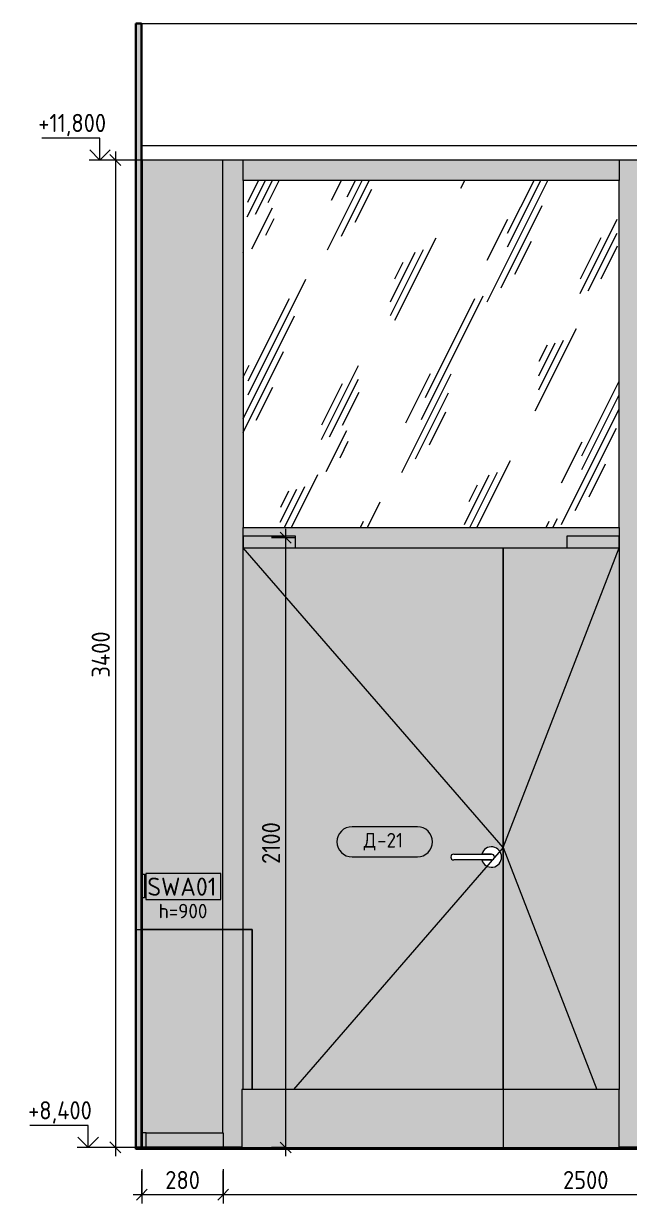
# Model space of a CAD drawing. Header units: millimetres. Extents: x 1401 to 56953, y -2645 to 12445.
# Drawn here: x 33146 to 35232, y 8207 to 12270 of the extents above; entities that cross this region are included whole.
import ezdxf

# ---------------------------------------------------------------- set-up
doc = ezdxf.new("R2010")
doc.units = ezdxf.units.MM
for name, color, linetype, lineweight in [('A-ANNO-DIMS', 7, 'Continuous', 9), ('A-ANNO-DIMS-25', 7, 'Continuous', 9), ('A-DETL', 7, 'Continuous', 9), ('A-DOOR', 7, 'Continuous', 9), ('A-DOOR-IDEN', 7, 'Continuous', 9), ('A-FLOR', 7, 'Continuous', 9), ('A-GENM', 7, 'Continuous', 9), ('A-GLAZ-CURT', 7, 'Continuous', 9), ('A-GLAZ-CWMG', 7, 'Continuous', 9), ('A-WALL-PATT', 7, 'Continuous', 9), ('E-ELEC-FIXT-IDEN', 7, 'Continuous', 9), ('G-ANNO-DIMS', 7, 'Continuous', 9), ('G-ANNO-DIMS-1', 7, 'Continuous', 20), ('I-WALL', 7, 'Continuous', 9), ('Электрические приборы', 7, 'Continuous', 9)]:
    doc.layers.add(name, color=color, linetype=linetype, lineweight=lineweight)
for name, color, linetype, lineweight, true_color in [('A-DETL-GENF-3', 7, 'Continuous', 9, 0xffffff), ('A-FLOR-1', 7, 'Continuous', 9, 0x787878), ('A-FLOR-FNSH-1', 7, 'Continuous', 30, 0x3c3c3c), ('A-FLOR-FNSH-3', 251, 'Continuous', 30, 0x505050), ('A-WALL-4', 7, 'Continuous', 30, 0x3c3c3c), ('A-WALL-7', 251, 'Continuous', 30, 0x505050), ('A-WALL-FNSH-3', 7, 'Continuous', 30, 0x3c3c3c), ('I-FURN-10', 7, 'Continuous', 9, 0xc0c0c0), ('I-FURN-20', 7, 'Continuous', 9, 0x8d8d8d), ('I-FURN-21', 7, 'Continuous', 9, 0x9e9e9e), ('I-FURN-22', 7, 'Continuous', 9, 0xacacac), ('I-FURN-6', 7, 'Continuous', 9, 0x949494), ('I-WALL-1', 7, 'Continuous', 9, 0x787878)]:
    doc.layers.add(name, color=color, linetype=linetype, lineweight=lineweight, true_color=true_color)
doc.layers.add('I-FURN-15', color=7, linetype='Continuous', lineweight=9, true_color=0x7f7f7f, transparency=0.7)
doc.styles.add('GOST Common_1', font='GOST_Common.ttf', dxfattribs={"height": 50})
doc.styles.add('GOST Common_3', font='GOST_Common.ttf', dxfattribs={"height": 62.5})
doc.styles.add('ISOCPEUR_2', font='isocpeur.ttf', dxfattribs={"width": 0.9, "height": 62.5})
doc.dimstyles.new('ISO-2_5_0_9К_БОЛЬШОЙ_1', dxfattribs={"dimscale": 304.8, "dimtxt": 62.248823, "dimasz": 0.123031, "dimexe": 0.098425, "dimexo": 0.246063, "dimgap": 0, "dimtad": 1, "dimdec": 0, "dimrnd": 10, "dimzin": 0, "dimdsep": 46, "dimtxsty": 'ISOCPEUR_2', "dimblk1": 'OBLIQUE', "dimblk2": 'OBLIQUE', "dimsah": 1, "dimcen": 0.09, "dimdle": 0.098425, "dimazin": 0, "dimtfac": 1, "dimtdec": 4, "dimtix": 1, "dimtmove": 0, "dimatfit": 3, "dimfxl": 1, "dimtvp": 1, "dimtolj": 1, "dimtzin": 0, "dimarcsym": 2})
pattern_1 = [(0, (29802.4495, 0), (30.48, 7.62), [2.515, -20.345, 2.515, -20.345, -121.92]), (0, (29802.4495, 0), (30.48, 7.62), [-45.72, 2.515, -43.205, 2.515, -20.345, -53.34]), (0, (29802.4495, 0), (30.48, 7.62), [-114.3, 2.515, -12.725, 2.515, -35.585]), (120, (29813.8795, 3.81), (-21.8391136, 22.5864543), [2.515, -20.345, 2.515, -20.345, -121.92]), (120, (29813.8795, 3.81), (-21.8391136, 22.5864543), [-45.72, 2.515, -43.205, 2.515, -20.345, -53.34]), (120, (29813.8795, 3.81), (-21.8391136, 22.5864543), [-114.3, 2.515, -12.725, 2.515, -35.585]), (240, (29817.6895, 19.05), (-8.6408864, -30.2064543), [2.515, -20.345, 2.515, -20.345, -121.92]), (240, (29817.6895, 19.05), (-8.6408864, -30.2064543), [-45.72, 2.515, -43.205, 2.515, -20.345, -53.34]), (240, (29817.6895, 19.05), (-8.6408864, -30.2064543), [-114.3, 2.515, -12.725, 2.515, -35.585])]

# ---------------------------------------------------------------- blocks, each defined once
blk = doc.blocks.new('Плинтус - Плинтус темный _ст_школа_-32862326-Развертка 01-1')
at = {"layer": 'A-GENM'}
for p, q in [((3766, 8450), (3751, 8450)), ((3751, 8450), (3751, 8400)), ((3766, 8400), (3766, 8450)), ((3751, 8400), (3766, 8400))]:
    blk.add_line(p, q, dxfattribs=at)
blk = doc.blocks.new('Плинтус - Плинтус темный _ст_школа_-32862176-Развертка 01-1')
at = {"layer": 'A-GENM'}
for p, q in [((3766, 8450), (4031, 8450)), ((4031, 8450), (4031, 8400)), ((4031, 8400), (3766, 8400))]:
    blk.add_line(p, q, dxfattribs=at)
blk = doc.blocks.new('Switch1 - Svitch х1-27745830-Развертка 01-1')
at = {"layer": 'Электрические приборы'}
blk.add_hatch(color=256, dxfattribs=at).paths.add_polyline_path([(3760.8, 9259), (3760.8, 9341), (3751, 9341), (3751, 9259)])
for p, q in [((3751, 9341), (3760.8, 9341)), ((3760.8, 9341), (3760.8, 9259)), ((3760.8, 9259), (3751, 9259))]:
    blk.add_line(p, q, dxfattribs=at)
blk = doc.blocks.new('1_113 тумба - 1_113 тумба-V13-Развертка 01-1')
at = {"layer": 'I-FURN-15'}
for points in [[(3766, 8400), (3766, 8450), (3751, 8450), (3751, 9150), (3731, 9150), (3731, 8400), (3751, 8400)], [(3751, 8450), (4030, 8450), (4030, 9150), (3751, 9150), (3751, 8563.6)], [(4095, 8400), (4095, 8600), (4131, 8600), (4131, 9150), (4030, 9150), (4030, 8450), (4031, 8450), (4031, 8400)], [(4030, 8400), (4031, 8400.3), (4031, 8450), (3766, 8450), (3766, 8400)]]:
    blk.add_hatch(color=256, dxfattribs=at).paths.add_polyline_path(points)
at = {"layer": 'I-FURN-10'}
for p, q in [((3731, 9150), (4131, 9150)), ((3731, 8400), (3731, 9150)), ((4131, 8600), (4131, 9150)), ((4095, 8400), (3731, 8400)), ((4095, 8400), (3731, 8400))]:
    blk.add_line(p, q, dxfattribs=at)
at = {"layer": 'I-FURN-20'}
blk.add_line((4031, 8400), (4095, 8400), dxfattribs=at)
blk.add_line((4031, 8400), (4095, 8400), dxfattribs=at)
at = {"layer": 'I-FURN-21'}
for p, q in [((4131, 9150), (3751, 9150)), ((3751, 9150), (4131, 9150)), ((4131, 9150), (4131, 8600)), ((4131, 8600), (4131, 9150))]:
    blk.add_line(p, q, dxfattribs=at)
at = {"layer": 'I-FURN-22'}
for p, q in [((3751, 9150), (4131, 9150)), ((4131, 9150), (3751, 9150)), ((4131, 8600), (4131, 9150)), ((4131, 9150), (4131, 8600))]:
    blk.add_line(p, q, dxfattribs=at)
at = {"layer": 'I-FURN-6'}
for q in [(4030, 9150), (4131, 8600)]:
    blk.add_line((4131, 9150), q, dxfattribs=at)
blk = doc.blocks.new('Дверь_Витражная_остекление_ - ДВН_ДАО_Главный вход_1200 в свету-31742133-Развертка 01-1')
at = {"layer": 'A-DOOR'}
h = blk.add_hatch(color=256, dxfattribs=at)
h.paths.add_polyline_path([(4815, 8600), (4995, 8600), (4995, 10465), (4100, 10465), (4100, 9150), (4131, 9150), (4131, 8600), (4272.5, 8600)])
h.paths.add_polyline_path([(4955.5, 9365), (4946.5, 9366), (4938.1, 9369.3), (4930.8, 9374.7), (4925.1, 9381.7), (4921.5, 9390), (4824, 9390.1), (4821.9, 9390.5), (4819.8, 9391.5), (4817.4, 9393.6), (4816.2, 9395.5), (4815.3, 9397.4), (4815.1, 9400.7), (4815.3, 9402.6), (4816.7, 9405.4), (4818.1, 9407.2), (4820.5, 9408.9), (4822.4, 9409.7), (4826.7, 9410), (4921.5, 9410), (4925.1, 9418.3), (4930.8, 9425.3), (4938.1, 9430.7), (4946.5, 9434), (4955.5, 9435), (4964.5, 9433.7), (4972.8, 9430.1), (4980.5, 9423.8), (4985.4, 9417.3), (4988.8, 9409), (4990, 9400), (4988.8, 9391), (4985.4, 9382.7), (4979.9, 9375.4), (4972.8, 9369.9), (4964.5, 9366.3), (4957.6, 9365.3)])
blk.add_hatch(color=256, dxfattribs=at).paths.add_polyline_path([(4995, 8600), (5395, 8600), (5395, 10465), (4995, 10465), (4995, 8878.8)])
for p, q in [((4100, 10505), (4100, 10465)), ((4280, 10505), (4100, 10505)), ((4280, 10465), (4280, 10505)), ((5215, 10505), (5215, 10465)), ((5395, 10505), (5215, 10505)), ((5395, 10465), (5395, 10505)), ((4100, 10465), (4280, 10465)), ((4995, 8600), (4995, 10465)), ((4995, 10465), (4995, 8600)), ((5215, 10465), (5395, 10465)), ((4825, 9410), (4955, 9410)), ((4955, 9390), (4825, 9390)), ((4955, 9410), (4921.5, 9410)), ((4921.5, 9390), (4955, 9390))]:
    blk.add_line(p, q, dxfattribs=at)
for centre, radius, start, end in [((4955, 9400), 35, 0, 163.3985), ((4825, 9400), 10, 90, 270), ((4955, 9400), 35, 196.6015, 0), ((4955, 9400), 10, 270, 90), ((4955, 9400), 10, 270, 90)]:
    blk.add_arc(centre, radius, start, end, dxfattribs=at)
blk = doc.blocks.new('Прямоугольный импост - 50 x 70 мм-31701710-Развертка 01-1')
at = {"layer": 'A-GLAZ-CWMG'}
blk.add_hatch(color=256, dxfattribs=at).paths.add_polyline_path([(4815, 11730), (5395, 11730), (5395, 11800), (4100, 11800), (4100, 11730), (4107.4, 11730)])
for p, q in [((4100, 11730), (4100, 11800)), ((5395, 11800), (5395, 11730))]:
    blk.add_line(p, q, dxfattribs=at)
blk = doc.blocks.new('Прямоугольный импост - 50 x 70 мм-31687886-Развертка 01-1')
at = {"layer": 'A-GLAZ-CWMG'}
blk.add_hatch(color=256, dxfattribs=at).paths.add_polyline_path([(5395, 8400), (5465, 8400), (5465, 10500), (5395, 10500), (5395, 8600)])
for p, q in [((5395, 10500), (5395, 8600)), ((5465, 8400), (5465, 10500))]:
    blk.add_line(p, q, dxfattribs=at)
blk = doc.blocks.new('Системная панель - Стекло - 40мм-32257328-Развертка 01-1')
at = {"layer": 'A-GLAZ-CURT'}
h = blk.add_hatch(dxfattribs=at)
h.set_pattern_fill('FP_9', color=256, style=0, pattern_type=2)
h.set_pattern_definition([(63.435, (63.5, 31.75), (-255.583, 766.747), [317.5, -190.5, 317.5, -190.5, -403.903]), (63.435, (63.5, 31.75), (-255.583, 766.747), [-1016, 127, -276.903]), (63.435, (47.6, 47.6), (-255.583, 766.747), [254, -317.5, 190.5, -190.5, -467.403]), (63.435, (47.6, 47.6), (-255.583, 766.747), [-952.5, 222.25, -245.153]), (63.435, (47.6, 95.25), (-255.583, 766.747), [190.5, -381, 127, -190.5, -530.903]), (63.435, (47.6, 95.25), (-255.583, 766.747), [-889, 285.75, -245.153]), (63.435, (95.25, 47.6), (-255.583, 766.747), [190.5, -381, 158.75, -6404.65]), (63.435, (142.9, 95.25), (-255.583, 766.747), [95.25, -476.25, 63.5, -6499.9]), (63.435, (63.5, 174.6), (-255.583, 766.747), [63.5, -476.25, 63.5, -254, -562.653]), (63.435, (63.5, 174.6), (-255.583, 766.747), [-857.25, 158.75, -403.903]), (63.435, (349.25, 127), (-255.583, 766.747), [317.5, -476.25, 381, -251.503]), (63.435, (349.25, 79.4), (-255.583, 766.747), [444.5, -317.5, 476.25, -188.003]), (63.435, (381, 95.25), (-255.583, 766.747), [508, -254, 381, -276.903]), (63.435, (428.6, 142.9), (-255.583, 766.747), [317.5, -444.5, 254, -403.903]), (63.435, (381, 238.1), (-255.583, 766.747), [158.75, -635, 190.5, -435.653]), (63.435, (476.25, 190.5), (-255.583, 766.747), [127, -635, 127, -530.903])])
h.paths.add_polyline_path([(5395, 10535), (5395, 11730), (4100, 11730), (4100, 10535), (4995, 10535)])
for p, q in [((5395, 11730), (4100, 11730)), ((4100, 11730), (4100, 10535)), ((5395, 10535), (5395, 11730)), ((4100, 10535), (5395, 10535))]:
    blk.add_line(p, q, dxfattribs=at)
blk = doc.blocks.new('Прямоугольный импост - 50 x 70 мм-31701779-Развертка 01-1')
at = {"layer": 'A-GLAZ-CWMG'}
blk.add_hatch(color=256, dxfattribs=at).paths.add_polyline_path([(4100, 9150), (4100, 10500), (4030, 10500), (4030, 9150)])
for p, q in [((4100, 9150), (4100, 10500)), ((4100, 8600), (4100, 9150)), ((4095, 8400), (4031, 8400))]:
    blk.add_line(p, q, dxfattribs=at)
blk = doc.blocks.new('Прямоугольный импост - 50 x 70 мм-31693698-Развертка 01-1')
at = {"layer": 'A-GLAZ-CWMG'}
blk.add_hatch(color=256, dxfattribs=at).paths.add_polyline_path([(5395, 10465), (5395, 10535), (4100, 10535), (4100, 10465), (4995, 10465)])
for p, q in [((4100, 10465), (4100, 10535)), ((5395, 10535), (5395, 10465)), ((4100, 10465), (5395, 10465))]:
    blk.add_line(p, q, dxfattribs=at)
blk = doc.blocks.new('Прямоугольный импост - 50 x 70 мм-32257330-Развертка 01-1')
at = {"layer": 'A-GLAZ-CWMG'}
blk.add_hatch(color=256, dxfattribs=at).paths.add_polyline_path([(4030, 10500), (4100, 10500), (4100, 11800), (4030, 11800), (4030, 10535)])
for p, q in [((4100, 11730), (4100, 11800)), ((4100, 10500), (4100, 10535))]:
    blk.add_line(p, q, dxfattribs=at)
blk = doc.blocks.new('Прямоугольный импост - 50 x 70 мм-32257325-Развертка 01-1')
at = {"layer": 'A-GLAZ-CWMG'}
blk.add_hatch(color=256, dxfattribs=at).paths.add_polyline_path([(5395, 10500), (5465, 10500), (5465, 11800), (5395, 11800), (5395, 10566.3)])
for p, q in [((5395, 11800), (5395, 11730)), ((5465, 10500), (5465, 11800)), ((5395, 10535), (5395, 10500))]:
    blk.add_line(p, q, dxfattribs=at)
blk = doc.blocks.new('Высотные отметки - Стрелка_Верх-17668718-Развертка 01-1')
at = {"layer": 'G-ANNO-DIMS'}
for p, q in [((3606.9, 11875), (3406.9, 11875)), ((3606.9, 11800), (3606.9, 11875)), ((3644.8, 11800), (3569.8, 11800))]:
    blk.add_line(p, q, dxfattribs=at)
at = {"layer": 'G-ANNO-DIMS-1'}
for q in [(3571.6, 11835.4), (3642.3, 11835.4)]:
    blk.add_line((3606.9, 11800), q, dxfattribs=at)
blk = doc.blocks.new('DIMBLOCK41-Развертка 01-1')
at = {"layer": 'A-ANNO-DIMS-25'}
for p, q in [((33833.4, 8325), (33833.4, 8207.3)), ((33833.4, 8237.3), (33833.4, 8319.8)), ((36332.4, 8325), (36332.4, 8207.3)), ((36332.4, 8237.3), (36332.4, 8319.8)), ((36332.4, 8237.3), (33833.4, 8237.3))]:
    blk.add_line(p, q, dxfattribs=at)
at = {"layer": 'A-ANNO-DIMS-25', "lineweight": 20}
for p, q in [((33833.4, 8237.3), (33852.2, 8256.1)), ((36332.4, 8237.3), (36351.2, 8256.1)), ((33833.4, 8237.3), (33814.7, 8218.6)), ((36332.4, 8237.3), (36313.7, 8218.6))]:
    blk.add_line(p, q, dxfattribs=at)
at = {"layer": 'A-ANNO-DIMS-25', "color": 0, "insert": (35003.9, 8319), "char_height": 62.5, "width": 189.619, "attachment_point": 1, "line_spacing_factor": 1.149209, "style": 'ISOCPEUR_2'}
blk.add_mtext('2500', dxfattribs=at)
blk = doc.blocks.new('_Oblique')
at = {"color": 0, "linetype": 'ByBlock', "lineweight": -2}
blk.add_line((-0.5, -0.5), (0.5, 0.5), dxfattribs=at)
blk = doc.blocks.new('DIMBLOCK42-Развертка 01-1')
at = {"layer": 'A-ANNO-DIMS-25'}
for p, q in [((33553.4, 8325), (33553.4, 8207.3)), ((33553.4, 8237.3), (33553.4, 8319.8)), ((33833.4, 8325), (33833.4, 8207.3)), ((33833.4, 8237.3), (33833.4, 8319.8)), ((33833.4, 8237.3), (33523.4, 8237.3))]:
    blk.add_line(p, q, dxfattribs=at)
at = {"layer": 'A-ANNO-DIMS-25', "lineweight": 20}
for p, q in [((33553.4, 8237.3), (33572.2, 8256.1)), ((33833.4, 8237.3), (33852.2, 8256.1)), ((33553.4, 8237.3), (33534.7, 8218.6)), ((33833.4, 8237.3), (33814.7, 8218.6))]:
    blk.add_line(p, q, dxfattribs=at)
at = {"layer": 'A-ANNO-DIMS-25', "color": 0, "insert": (33634.2, 8319), "char_height": 62.5, "width": 142.215, "attachment_point": 1, "line_spacing_factor": 1.149209, "style": 'ISOCPEUR_2'}
blk.add_mtext('280', dxfattribs=at)
blk = doc.blocks.new('М_силовых электроприборов_РАЗВЕРТКИ - Типоразмер_примечание-27444908-Развертка 01-1')
at = {"layer": 'E-ELEC-FIXT-IDEN'}
for p, q in [((4023.1, 9343.7), (3764.8, 9343.7)), ((3764.8, 9343.7), (3764.8, 9253.7)), ((4023.1, 9253.7), (4023.1, 9343.7)), ((3764.8, 9253.7), (4023.1, 9253.7))]:
    blk.add_line(p, q, dxfattribs=at)
blk = doc.blocks.new('М_двери - Типоразмер_рамка-25223575-Развертка 01-1')
at = {"layer": 'A-DOOR-IDEN'}
for p, q in [((4699.9, 9504.5), (4475.1, 9504.5)), ((4475.1, 9400.5), (4699.9, 9400.5))]:
    blk.add_line(p, q, dxfattribs=at)
for centre, start, end in [((4475.1, 9452.5), 90, 270), ((4699.9, 9452.5), 270, 90)]:
    blk.add_arc(centre, 52, start, end, dxfattribs=at)
blk = doc.blocks.new('DIMBLOCK51-Развертка 01-1')
at = {"layer": 'A-ANNO-DIMS-25'}
for p, q in [((34048.7, 10530), (34048.7, 8370)), ((34000.2, 10500), (34078.7, 10500)), ((34048.7, 10500), (34000.2, 10500)), ((34000.2, 8400), (34078.7, 8400)), ((34048.7, 8400), (34000.2, 8400))]:
    blk.add_line(p, q, dxfattribs=at)
at = {"layer": 'A-ANNO-DIMS-25', "lineweight": 20}
for p, q in [((34048.7, 10500), (34030, 10518.8)), ((34048.7, 10500), (34067.5, 10481.2)), ((34048.7, 8400), (34030, 8418.7)), ((34048.7, 8400), (34067.5, 8381.2))]:
    blk.add_line(p, q, dxfattribs=at)
at = {"layer": 'A-ANNO-DIMS-25', "color": 0, "insert": (33967.1, 9376.4), "char_height": 62.5, "width": 176.691, "attachment_point": 1, "rotation": 90, "line_spacing_factor": 1.149209, "style": 'ISOCPEUR_2'}
blk.add_mtext('2100', dxfattribs=at)
blk = doc.blocks.new('DIMBLOCK58-Развертка 01-1')
at = {"layer": 'A-ANNO-DIMS-25'}
for p, q in [((33462.5, 11830), (33462.5, 8370)), ((33478.4, 11800), (33432.5, 11800)), ((33462.5, 11800), (33457.4, 11800)), ((33478.4, 8400), (33432.5, 8400)), ((33462.5, 8400), (33457.4, 8400))]:
    blk.add_line(p, q, dxfattribs=at)
at = {"layer": 'A-ANNO-DIMS-25', "lineweight": 20}
for p, q in [((33462.5, 11800), (33443.8, 11818.8)), ((33462.5, 11800), (33481.3, 11781.2)), ((33462.5, 8400), (33443.8, 8418.8)), ((33462.5, 8400), (33481.3, 8381.3))]:
    blk.add_line(p, q, dxfattribs=at)
at = {"layer": 'A-ANNO-DIMS-25', "color": 0, "insert": (33380.9, 10018), "char_height": 62.5, "width": 196.802, "attachment_point": 1, "rotation": 90, "line_spacing_factor": 1.149209, "style": 'ISOCPEUR_2'}
blk.add_mtext('3400', dxfattribs=at)

msp = doc.modelspace()

# ---------------------------------------------------------------- hatches: boundary and pattern name
at = {"layer": 'A-DETL-GENF-3'}
for points in [[(33902.4495, 8400), (34797.4495, 8400), (34797.4495, 8600), (33897.4495, 8600), (33897.4495, 8400)], [(34888.7005, 8400), (35197.4495, 8400), (35197.4495, 8600), (34797.4495, 8600), (34797.4495, 8400)]]:
    msp.add_hatch(color=256, dxfattribs=at).paths.add_polyline_path(points)
at = {"layer": 'A-FLOR-1'}
h = msp.add_hatch(color=256, dxfattribs=at)
h.paths.add_polyline_path([(33532.4366, 8394.2429), (40487.3586, 8394.2429), (40484.5262, 8395), (33532.4366, 8395)])
h.paths.add_polyline_path([(42212.5252, 8394.2429), (42212.5252, 8395), (41247.2095, 8395), (41244.3904, 8394.2429), (42144.712, 8394.2429)])
h.paths.add_polyline_path([(41131.4733, 8394.2429), (41131.4485, 8395), (40601.932, 8395), (40601.9504, 8394.2429), (41131.4485, 8394.2429)])
at = {"layer": 'A-WALL-PATT'}
h = msp.add_hatch(color=256, dxfattribs=at)
h.paths.add_polyline_path([(36806.3759, 8450), (36812.4494, 8450), (36812.4494, 8820), (36332.4495, 8820), (36332.4495, 8450), (36797.4494, 8450)])
h.paths.add_polyline_path([(36765.6671, 8860), (36812.4494, 8860), (36812.4494, 11800), (36332.4495, 11800), (36332.4495, 8860), (36755.7081, 8860)])
h.paths.add_polyline_path([(33566.378, 9150), (33832.4495, 9150), (33832.4495, 11800), (33553.4495, 11800), (33553.4495, 9341), (33563.2731, 9341), (33563.2731, 9259), (33553.4495, 9259), (33553.4495, 9150)])
at = {"layer": 'I-WALL-1'}
h = msp.add_hatch(dxfattribs=at)
h.set_pattern_fill('FP_17', color=256, style=0, pattern_type=2)
h.set_pattern_definition(pattern_1)
h.paths.add_polyline_path([(33532.4495, 8400), (33533.4494, 8400), (33533.4494, 9150), (33552.4495, 9150), (33552.4495, 12270), (33532.4495, 12270), (33532.4495, 9150)])
h = msp.add_hatch(dxfattribs=at)
h.set_pattern_fill('FP_17', color=256, style=0, pattern_type=2)
h.set_pattern_definition(pattern_1)
h.paths.add_polyline_path([(33532.4495, 8395), (33552.4495, 8395), (33552.4495, 8400), (33532.4495, 8400)])

# ---------------------------------------------------------------- linework, layer by layer
at = {"layer": 'A-DETL'}
for p, q in [((33553.4495, 11850), (42193.4495, 11850)), ((34797.4495, 9432.5), (33902.4495, 10465)), ((34797.4495, 9432.5), (35197.4495, 10465)), ((34797.4495, 9432.5), (34075.8151, 8600)), ((34797.4495, 9432.5), (35119.9676, 8600)), ((34797.4495, 8600), (33897.4495, 8600)), ((33897.4495, 8600), (33897.4495, 8400)), ((35197.4495, 8600), (34797.4495, 8600)), ((34797.4495, 8600), (34797.4495, 8400)), ((35197.4495, 8400), (35197.4495, 8600)), ((33897.4495, 8400), (34797.4495, 8400)), ((34797.4495, 8400), (35197.4495, 8400))]:
    msp.add_line(p, q, dxfattribs=at)
at = {"layer": 'A-FLOR'}
msp.add_line((33552.4495, 12270), (41962.4494, 12270), dxfattribs=at)
at = {"layer": 'A-FLOR-FNSH-1'}
for p, q in [((33532.4366, 8395), (40484.5262, 8395)), ((40467.5728, 8400), (35197.4495, 8400))]:
    msp.add_line(p, q, dxfattribs=at)
at = {"layer": 'A-FLOR-FNSH-3'}
msp.add_line((33897.4495, 8400), (33552.4495, 8400), dxfattribs=at)
at = {"layer": 'A-WALL-4'}
for p, q in [((33552.4495, 12270), (33532.4495, 12270)), ((33532.4495, 12270), (33532.4495, 8394.2429)), ((33552.4495, 8394.2429), (33552.4495, 12270))]:
    msp.add_line(p, q, dxfattribs=at)
at = {"layer": 'A-WALL-7'}
msp.add_line((33552.4495, 8400), (33532.4495, 8400), dxfattribs=at)
at = {"layer": 'A-WALL-FNSH-3'}
for p, q in [((33553.4495, 11800), (33552.4495, 11800)), ((33553.4495, 8400), (33553.4495, 11800))]:
    msp.add_line(p, q, dxfattribs=at)
at = {"layer": 'G-ANNO-DIMS'}
for p, q in [((33412.5452, 11800), (33409.3671, 11800)), ((33673.1473, 11800), (33412.5452, 11800)), ((33684.997, 8400), (33368.4081, 8400))]:
    msp.add_line(p, q, dxfattribs=at)
at = {"layer": 'I-WALL'}
for p, q in [((33532.4495, 12270), (33532.4366, 12270)), ((40462.4495, 11800), (33553.4495, 11800)), ((33832.4495, 8450), (33832.4495, 11800))]:
    msp.add_line(p, q, dxfattribs=at)

# ---------------------------------------------------------------- block references
at = {"layer": 'A-DOOR'}
msp.add_blockref('Дверь_Витражная_остекление_ - ДВН_ДАО_Главный вход_1200 в свету-31742133-Развертка 01-1', (29802.4495, 0), dxfattribs=at)
at = {"layer": 'A-DOOR-IDEN'}
msp.add_blockref('М_двери - Типоразмер_рамка-25223575-Развертка 01-1', (29802.4495, 0), dxfattribs=at)
at = {"layer": 'A-GENM'}
for name in ['Плинтус - Плинтус темный _ст_школа_-32862326-Развертка 01-1', 'Плинтус - Плинтус темный _ст_школа_-32862176-Развертка 01-1']:
    msp.add_blockref(name, (29802.4495, 0), dxfattribs=at)
at = {"layer": 'A-GLAZ-CURT'}
msp.add_blockref('Системная панель - Стекло - 40мм-32257328-Развертка 01-1', (29802.4495, 0), dxfattribs=at)
at = {"layer": 'A-GLAZ-CWMG'}
for name in ['Прямоугольный импост - 50 x 70 мм-32257330-Развертка 01-1', 'Прямоугольный импост - 50 x 70 мм-31701710-Развертка 01-1', 'Прямоугольный импост - 50 x 70 мм-32257325-Развертка 01-1', 'Прямоугольный импост - 50 x 70 мм-31693698-Развертка 01-1', 'Прямоугольный импост - 50 x 70 мм-31701779-Развертка 01-1', 'Прямоугольный импост - 50 x 70 мм-31687886-Развертка 01-1']:
    msp.add_blockref(name, (29802.4495, 0), dxfattribs=at)
at = {"layer": 'E-ELEC-FIXT-IDEN'}
msp.add_blockref('М_силовых электроприборов_РАЗВЕРТКИ - Типоразмер_примечание-27444908-Развертка 01-1', (29802.4495, 0), dxfattribs=at)
at = {"layer": 'G-ANNO-DIMS'}
for p in [(29802.4495, 0), (29761.4905, -3400)]:
    msp.add_blockref('Высотные отметки - Стрелка_Верх-17668718-Развертка 01-1', p, dxfattribs=at)
at = {"layer": 'I-FURN-21'}
msp.add_blockref('1_113 тумба - 1_113 тумба-V13-Развертка 01-1', (29802.4495, 0), dxfattribs=at)
at = {"layer": 'Электрические приборы'}
msp.add_blockref('Switch1 - Svitch х1-27745830-Развертка 01-1', (29802.4495, 0), dxfattribs=at)

# ---------------------------------------------------------------- texts
at = {"layer": 'A-DOOR-IDEN', "char_height": 50, "attachment_point": 1, "style": 'GOST Common_1'}
for s, insert, width in [('\\fGOST Common|b0|i0|c204|p34|;Д', (34317.3885, 9482.808), 56.118125), ('-21', (34363.6906, 9482.808), 118.248906)]:
    msp.add_mtext(s, dxfattribs=dict(at, insert=insert, width=width))
at = {"layer": 'E-ELEC-FIXT-IDEN', "attachment_point": 1}
for s, insert, char_height, width, style in [('SWA01', (33572.5488, 9329.2142), 62.5, 304.64125, 'GOST Common_3'), ('h=900', (33611.2051, 9238.977), 50, 220.464062, 'GOST Common_1')]:
    msp.add_mtext(s, dxfattribs=dict(at, insert=insert, char_height=char_height, width=width, style=style))

# ---------------------------------------------------------------- dimensions: what is measured, and where the dimension line sits
at = {"layer": 'A-ANNO-DIMS'}
dim = msp.add_linear_dim(base=(34048.7215, 8400), p1=(34075.238, 10500), p2=(34075.238, 8400), angle=90, dimstyle='ISO-2_5_0_9К_БОЛЬШОЙ_1', override={"dimpost": '<>', "dimfxl": 2100}, dxfattribs=at)
dim.commit()
dim.dimension.update_dxf_attribs({"geometry": 'DIMBLOCK51-Развертка 01-1', "text_midpoint": (34017.4715, 9450)})
for base, p1, p2, override, picture, middle in [((33553.4495, 8237.3054), (33833.4495, 8400), (33553.4495, 8400), {"dimpost": '<>', "dimfxl": 280}, 'DIMBLOCK42-Развертка 01-1', (33693.4495, 8268.5554)), ((33833.4495, 8237.3054), (36332.4495, 8400), (33833.4495, 8400), {"dimpost": '<>', "dimfxl": 2499.000018}, 'DIMBLOCK41-Развертка 01-1', (35082.9495, 8268.5554))]:
    dim = msp.add_linear_dim(base=base, p1=p1, p2=p2, dimstyle='ISO-2_5_0_9К_БОЛЬШОЙ_1', override=override, dxfattribs=at)
    dim.commit()
    dim.dimension.update_dxf_attribs({"geometry": picture, "text_midpoint": middle})

# ---------------------------------------------------------------- next in the draw order: texts
at = {"layer": 'G-ANNO-DIMS', "char_height": 62.5, "attachment_point": 1, "line_spacing_factor": 1.149209, "style": 'ISOCPEUR_2', "bg_fill": 3, "box_fill_scale": 1.25, "bg_fill_color": 256, "bg_fill_true_color": 13158600, "bg_fill_transparency": 0}
for s, insert, width in [('+11,800', (33197.0256, 11959.1535), 275.61967), ('+8,400', (33161.9798, 8559.1535), 261.427871)]:
    msp.add_mtext(s, dxfattribs=dict(at, insert=insert, width=width))

# ---------------------------------------------------------------- next in the draw order: dimensions: what is measured, and where the dimension line sits
at = {"layer": 'A-ANNO-DIMS'}
dim = msp.add_linear_dim(base=(33462.5156, 8400), p1=(33553.4495, 11800), p2=(33553.4495, 8400), angle=90, dimstyle='ISO-2_5_0_9К_БОЛЬШОЙ_1', override={"dimpost": '<>', "dimfxl": 3400}, dxfattribs=at)
dim.commit()
dim.dimension.update_dxf_attribs({"geometry": 'DIMBLOCK58-Развертка 01-1', "text_midpoint": (33431.2656, 10100)})

doc.saveas('drawing.dxf')
